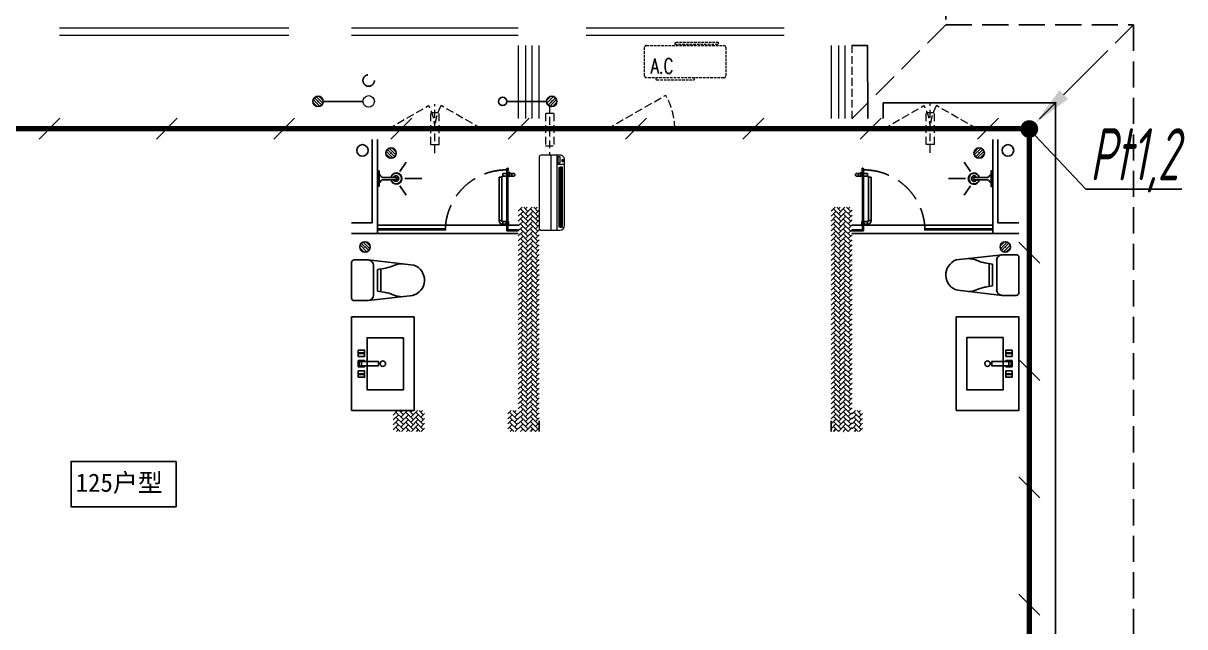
# Model space of a CAD drawing. Extents: x 3443499 to 7125205, y -1700016 to -264854.
# Drawn here: x 3648962 to 3660100, y -902343 to -896555 of the extents above; entities that cross this region are included whole.
import ezdxf
from ezdxf.enums import TextEntityAlignment as Align

# ---------------------------------------------------------------- set-up
doc = ezdxf.new("R2010")
doc.units = 0
doc.header["$LTSCALE"] = 1000
doc.header["$MEASUREMENT"] = 0
for name, pattern in [('CENTER2', [1.125, 0.75, -0.125, 0.125, -0.125]), ('DASH', [0.35, 0.25, -0.1]), ('HIDDEN', [0.375, 0.25, -0.125])]:
    doc.linetypes.add(name, pattern=pattern)
doc.layers.get('0').update_dxf_attribs({"linetype": 'CONTINUOUS'})
for name, color, linetype in [('!校对', 2, 'CONTINUOUS'), ('DIM-照明', 7, 'CONTINUOUS'), ('IP-bath&kitchen-JOHNSON', 4, 'CONTINUOUS'), ('LVTRY', 252, 'CONTINUOUS'), ('LWIRE', 4, 'CONTINUOUS'), ('P-bath&kitchen-JOHNSON', 4, 'CONTINUOUS'), ('SHTLN', 4, 'CONTINUOUS'), ('VPIPE-中水', 122, 'CONTINUOUS'), ('VPIPE-凝结', 150, 'CONTINUOUS'), ('VPIPE-雨水', 4, 'DASH'), ('WIRE-接地', 2, 'CONTINUOUS'), ('保温', 6, 'CONTINUOUS'), ('卫生间', 6, 'CONTINUOUS'), ('看线', 185, 'CONTINUOUS')]:
    doc.layers.add(name, color=color, linetype=linetype)
for name, color, linetype, lineweight in [('VPIPE-废水', 31, 'TG_F', 18), ('WINDOW', 146, 'CONTINUOUS', 20), ('平面-栏杆', 56, 'CONTINUOUS', 15), ('平面-看线', 252, 'CONTINUOUS', 15), ('平面-空调室内机', 176, 'CONTINUOUS', 9), ('平面-空调预留孔', 252, 'CONTINUOUS', 15)]:
    doc.layers.add(name, color=color, linetype=linetype, lineweight=lineweight)
doc.styles.add('_TCH_DIM', font='SIMPLEX', dxfattribs={"bigfont": 'GBCBIG'})
doc.styles.add('HZTXT', font='gbeitc.shx', dxfattribs={"width": 0.8, "height": 400, "bigfont": 'hztxt.shx'})
doc.styles.get("Standard").update_dxf_attribs({"font": 'gbenor.shx', "bigfont": 'gbcbig.shx'})
doc.styles.add('TG_LINETYPE', font='SIMPLEX', dxfattribs={"width": 0.8, "height": 3, "bigfont": 'HZTXT'})
doc.styles.add('黑体', font='simhei.ttf')
doc.linetypes.add('TG_F', pattern='A,2,-0.3,["F",TG_LINETYPE,S=0.1,R=0,X=-0.23,Y=-0.15],0', length=2.3)

# ---------------------------------------------------------------- blocks, each defined once
blk = doc.blocks.new('$TelecSys$00000008')
blk.add_line((0.4, 0.4), (-0.4, -0.4))
blk = doc.blocks.new('$TelecSys$00000078')
for p, q in [((1.15, 1.15), (0.55, 0.55)), ((0.104, 0.104), (0.104, 0.104)), ((-0.104, -0.104), (-0.104, -0.104))]:
    blk.add_line(p, q)
at = {"const_width": 0.142}
blk.add_lwpolyline([(-0.071, 0, 1), (0.071, 0, 1)], format="xyb", close=True, dxfattribs=at)
blk.add_solid([(0.62, 0.48), (0.48, 0.62), (0.1, 0.1)])
at = {"width": 0.8, "flags": 9}
blk.add_attdef('A', (0, 0), '', height=0.00002, dxfattribs=at)
blk = doc.blocks.new('rrrrrrrrrrrra')
at = {"color": 8}
for p, q in [((-112, 459), (-112, 324)), ((253, 484), (-87, 484)), ((278, 324), (278, 459)), ((-112, 324), (-64, -103)), ((-59, 271), (224, 271)), ((-21, 232), (-34, 154)), ((186, 232), (-21, 232)), ((186, 232), (199, 154)), ((278, 324), (228, -116)), ((191, 200), (-26, 200))]:
    blk.add_line(p, q, dxfattribs=at)
for centre, radius, start, end in [((-87, 459), 25, 90, 180), ((253, 459), 25, 0, 90), ((-59, 324), 53.3, 180, 270), ((224, 324), 53.3, 270, 0), ((-323, 210), 294, 333.5369, 351.4828), ((488, 210), 294, 188.5172, 206.4631), ((149, -3), 224, 158.5202, 180), ((16, -3), 224, 0, 21.4798), ((84, -64), 153, 195.0773, 340.1181)]:
    blk.add_arc(centre, radius, start, end, dxfattribs=at)
blk = doc.blocks.new('A$C1E0F638F')
for points in [[(500, 435), (500, 85), (0, 85), (0, 435)], [(270, 30), (230, 30), (230, 195), (270, 195)], [(120, 0), (180, 0), (180, 60), (120, 60)], [(147, 55), (153, 55), (153, 5), (147, 5)], [(230, 30), (270, 30), (270, 10), (230, 10)], [(380, 0), (320, 0), (320, 60), (380, 60)], [(353, 55), (347, 55), (347, 5), (353, 5)]]:
    blk.add_lwpolyline(points, close=True)
blk.add_lwpolyline([(270, 60), (280, 60), (280, 0), (220, 0), (220, 60), (230, 60)])
blk.add_circle((250, 236), 26)
blk = doc.blocks.new('$lvtry$00000171')
for p, q in [((-74, 11), (-11, 74)), ((-70, -27), (27, 70)), ((-53, -53), (53, 53)), ((-27, -70), (70, 27)), ((11, -74), (74, -11))]:
    blk.add_line(p, q)
blk.add_circle((0, 0), 75)
blk.add_point((0, 0))
blk = doc.blocks.new('A$C5DCB2F21')
at = {"layer": 'IP-bath&kitchen-JOHNSON', "color": 8}
for p, q in [((74, 0), (-74, 0)), ((-10, -174), (-10, -49)), ((11, -174), (11, -49)), ((-68, -213), (-158, -275)), ((68, -213), (158, -275)), ((0, -261), (0, -425))]:
    blk.add_line(p, q, dxfattribs=at)
blk.add_lwpolyline([(74, 0), (74, -16), (-74, -16), (-74, 0)], dxfattribs=at)
for points in [[(-26, -31, -0.364142), (-38, -16, -0.020495)], [(-10, -49, 0.214893), (-26, -31, 7.649644)], [(11, -49, -0.21439), (26, -31, -7.649644)], [(26, -31, 0.364142), (38, -16, 0.020495)]]:
    blk.add_lwpolyline(points, format="xyb", dxfattribs=at)
blk.add_arc((0, -174), 10.5, 180, 0, dxfattribs=at)
for centre, major_axis, ratio, start_param, end_param in [((0, -181), (53.6, 0), 0.987577, 1.76809, 7.656688), ((0, -179), (-51, 0), 0.990052, -1.36297, 4.504563), ((0, -178), (-26.8, 0), 0.994812, -1.167677, 4.309269), ((-12, -165), (0, 1.43), 0.85, -1.570796, 4.712389), ((-12, -189), (0, 1.43), 0.85, 4.712389, 10.995574), ((12, -165), (0, 1.43), 0.85, 4.712389, 10.995574), ((12, -189), (0, 1.43), 0.85, 4.712389, 10.995574)]:
    blk.add_ellipse(centre, major_axis=major_axis, ratio=ratio, start_param=start_param, end_param=end_param, dxfattribs=at)
blk = doc.blocks.new('GDGDRGDGRD')
blk.add_hatch(color=252).paths.add_polyline_path([(491782, 524769), (491781, 524772), (491773, 524768), (491774, 524766)])
at = {"color": 252}
for p, q in [((491771, 524768), (491783, 524773)), ((491772, 524768), (491772, 524768)), ((491772, 524768), (491774, 524765)), ((491783, 524761), (491772, 524761)), ((491783, 524760), (491772, 524760)), ((491772, 524752), (491774, 524751)), ((491774, 524751), (491772, 524751)), ((491773, 524760), (491773, 524740)), ((491774, 524765), (491783, 524769)), ((491778, 524771), (491778, 524732)), ((491783, 524752), (491781, 524752)), ((491781, 524752), (491783, 524752)), ((491782, 524772), (491783, 524773)), ((491782, 524772), (491783, 524769)), ((491783, 524760), (491783, 524739))]:
    blk.add_line(p, q, dxfattribs=at)
for centre, radius, start, end in [((491784, 524755), 13.5, 155.1524, 208.9779), ((491772, 524767), 1, 111.5266, 175.7652), ((491791, 524767), 20.5, 177.9915, 196.9003), ((491772, 524767), 0.5, 112.733, 178.0542), ((491791, 524767), 19.5, 177.4658, 196.2484), ((491786, 524755), 14.6, 161.8973, 193.7147), ((491781, 524753), 9.42, 188.0154, 204.2283), ((491772, 524749), 0.5, 208.9779, 24.2283), ((491772, 524754), 11.7, 335.4186, 349.5177), ((491783, 524749), 0.5, 155.4186, 330.1502), ((491783, 524772), 0.5, 340.7609, 112.533), ((491783, 524772), 1.17, 340.0401, 112.533), ((491804, 524765), 20.6, 160.0401, 190.8473), ((491807, 524764), 24, 160.7609, 187.0487), ((491772, 524755), 13.4, 330.1502, 25.0815), ((491771, 524755), 12.4, 343.9451, 21.3478)]:
    blk.add_arc(centre, radius, start, end, dxfattribs=at)
blk.add_open_spline([(491773, 524740), (491773, 524740), (491775, 524738), (491778, 524742), (491781, 524740), (491783, 524739)], degree=3, knots=[0, 0, 0, 0, 3.066329, 6.218313, 11.124135, 11.124135, 11.124135, 11.124135])
at = {"layer": 'IP-bath&kitchen-JOHNSON', "color": 252}
for p, q in [((490533, 524228), (491883, 524228)), ((490533, 524193), (491183, 524193)), ((490533, 524183), (491183, 524183)), ((491183, 524183), (491183, 524193)), ((491883, 524183), (491783, 524183)), ((491783, 524173), (491783, 524183)), ((491883, 524173), (491783, 524173)), ((490533, 524148), (491883, 524148))]:
    blk.add_line(p, q, dxfattribs=at)
for points in [[(490533, 525048), (490533, 524148), (490283, 524148)], [(490483, 525048), (490483, 524248), (490283, 524248)]]:
    blk.add_lwpolyline(points, dxfattribs=at)
at = {"layer": 'LVTRY', "color": 252}
blk.add_lwpolyline([(490883, 522448), (490283, 522448), (490283, 523348), (490883, 523348)], close=True, dxfattribs=at)
at = {"layer": 'P-bath&kitchen-JOHNSON', "color": 252}
for p, q in [((491735, 524723), (491735, 524697)), ((491767, 524723), (491735, 524723)), ((491772, 524735), (491779, 524735)), ((491772, 524706), (491772, 524735)), ((491775, 524735), (491778, 524733)), ((491775, 524716), (491775, 524735)), ((491775, 524725), (491775, 524706)), ((491778, 524718), (491778, 524733)), ((491778, 524718), (491778, 524708)), ((491779, 524735), (491781, 524734)), ((491779, 524733), (491779, 524735)), ((491781, 524733), (491781, 524734)), ((491789, 524723), (491843, 524723)), ((491794, 524735), (491797, 524735)), ((491794, 524735), (491794, 524706)), ((491797, 524735), (491799, 524733)), ((491797, 524735), (491797, 524718)), ((491797, 524706), (491797, 524723)), ((491799, 524708), (491799, 524733)), ((491820, 524697), (491820, 524723)), ((491699, 524687), (491699, 524271)), ((491699, 524687), (491725, 524687)), ((491725, 524687), (491725, 524271)), ((491767, 524697), (491735, 524697)), ((491772, 524706), (491779, 524706)), ((491775, 524706), (491778, 524708)), ((491779, 524708), (491779, 524706)), ((491779, 524706), (491781, 524707)), ((491781, 524708), (491781, 524707)), ((491789, 524697), (491843, 524697)), ((491794, 524706), (491797, 524706)), ((491797, 524706), (491799, 524708)), ((491699, 524271), (491725, 524271)), ((491735, 524235), (491735, 524261)), ((491735, 524261), (491767, 524261)), ((491735, 524235), (491767, 524235)), ((491769, 524263), (491767, 524261)), ((491767, 524261), (491767, 524235)), ((491769, 524233), (491767, 524235)), ((491769, 524263), (491769, 524233)), ((491772, 524263), (491769, 524263)), ((491772, 524233), (491769, 524233)), ((491772, 524263), (491772, 524233)), ((491784, 524263), (491786, 524263)), ((491784, 524233), (491784, 524263)), ((491784, 524233), (491786, 524233)), ((491786, 524233), (491786, 524263)), ((491786, 524263), (491788, 524261)), ((491788, 524235), (491788, 524261))]:
    blk.add_line(p, q, dxfattribs=at)
blk.add_lwpolyline([(491783, 524173), (491783, 524760), (491773, 524760), (491773, 524173)], close=True, dxfattribs=at)
at = {"layer": 'P-bath&kitchen-JOHNSON', "color": 252, "linetype": 'DASH'}
blk.add_arc((491769, 524171), 586, 89.7967, 179.3922, dxfattribs=at)
at = {"layer": 'P-bath&kitchen-JOHNSON', "color": 252}
blk.add_arc((491835, 524710), 15.3, 304.053, 55.9616, dxfattribs=at)
for centre, major_axis, start_param, end_param in [((491735, 524687), (0, 10.4), 0, 1.570796), ((491735, 524271), (0, 35.7), 1.570796, 3.141593), ((491735, 524271), (0, 10.4), 1.570796, 3.141593)]:
    blk.add_ellipse(centre, major_axis=major_axis, ratio=1, start_param=start_param, end_param=end_param, dxfattribs=at)
at = {"layer": 'IP-bath&kitchen-JOHNSON', "color": 252, "rotation": 90.008488524447}
blk.add_blockref('A$C5DCB2F21', (490533, 524673), dxfattribs=at)
at = {"layer": 'LVTRY', "color": 252, "xscale": -0.6666666667107826, "yscale": 0.6666666667107826}
for p in [(490663, 524918), (490413, 524018)]:
    blk.add_blockref('$lvtry$00000171', p, dxfattribs=at)
at = {"layer": 'LVTRY', "color": 252, "extrusion": (0, 0, -1), "xscale": -1, "zscale": -1, "rotation": 270}
blk.add_blockref('rrrrrrrrrrrra', (-490766, 523666), dxfattribs=at)
at = {"layer": 'LVTRY', "color": 252, "xscale": -1, "rotation": 270}
blk.add_blockref('A$C1E0F638F', (490347, 522649), dxfattribs=at)
blk = doc.blocks.new('135')
blk.add_hatch(color=256).paths.add_polyline_path([(5, 2), (4, -1), (-5, 2), (-4, 5)])
for p, q in [((-6, 19), (-3, 19)), ((-3, 19), (-6, 19)), ((-6, 3), (5, -2)), ((-6, 3), (-5, 3)), ((-5, 11), (-5, 31)), ((5, 11), (-5, 11)), ((5, 10), (-5, 10)), ((-5, 3), (-4, 6)), ((-4, 6), (5, 2)), ((0, 0), (0, 39)), ((6, 19), (3, 19)), ((3, 19), (6, 19)), ((4, -1), (5, 2)), ((5, 11), (5, 32)), ((4, -1), (6, -2))]:
    blk.add_line(p, q)
for centre, radius, start, end in [((6, 16), 13.5, 151.0147, 204.8403), ((13, 4), 20.5, 163.0924, 182.0012), ((-6, 4), 1, 184.2275, 248.4661), ((-5, 22), 0.5, 335.7643, 151.0147), ((4, 18), 9.42, 155.7643, 171.9773), ((9, 15), 14.6, 166.278, 198.0953), ((14, 4), 19.5, 163.7443, 182.5269), ((-5, 3), 0.5, 181.9385, 247.2597), ((5, 22), 0.5, 29.8425, 204.574), ((-6, 17), 11.7, 10.475, 24.574), ((-6, 15), 12.4, 338.6449, 16.0476), ((29, 7), 24, 172.9439, 199.2318), ((-6, 16), 13.4, 334.9111, 29.8425), ((26, 6), 20.6, 169.1454, 199.9526), ((6, -1), 1.17, 247.4597, 19.9526), ((6, -1), 0.5, 247.4597, 19.2318)]:
    blk.add_arc(centre, radius, start, end)
blk.add_open_spline([(-5, 31), (-4, 31), (-2, 33), (1, 29), (3, 31), (5, 32)], degree=3, knots=[0, 0, 0, 0, 3.066329, 6.218313, 11.124135, 11.124135, 11.124135, 11.124135])
blk = doc.blocks.new('FSFSFSFS')
at = {"color": 252}
for p, q in [((496253, 524926), (496295, 524968)), ((496256, 524900), (496321, 524965)), ((496267, 524883), (496338, 524954)), ((496284, 524872), (496349, 524937)), ((496309, 524869), (496352, 524911)), ((496503, 524026), (496545, 524068)), ((496506, 524000), (496571, 524065)), ((496517, 523983), (496588, 524054)), ((496534, 523972), (496599, 524037)), ((496559, 523969), (496602, 524011)), ((496523, 523893), (496083, 523843)), ((496470, 523557), (496470, 523840)), ((496523, 523893), (496657, 523893)), ((496682, 523868), (496682, 523528)), ((496431, 523802), (496352, 523815)), ((496399, 523807), (496399, 523590)), ((496431, 523802), (496431, 523595)), ((496523, 523503), (496095, 523552)), ((496431, 523595), (496352, 523582)), ((496657, 523503), (496523, 523503))]:
    blk.add_line(p, q, dxfattribs=at)
for points in [[(496182, 523148), (496532, 523148), (496532, 522649), (496182, 522649)], [(496617, 523029), (496617, 522969), (496557, 522969), (496557, 523029)], [(496562, 523002), (496562, 522996), (496612, 522996), (496612, 523002)], [(496587, 522919), (496587, 522879), (496422, 522879), (496422, 522919)], [(496617, 522769), (496617, 522829), (496557, 522829), (496557, 522769)], [(496587, 522879), (496587, 522919), (496607, 522919), (496607, 522879)], [(496562, 522796), (496562, 522802), (496612, 522802), (496612, 522796)]]:
    blk.add_lwpolyline(points, close=True, dxfattribs=at)
blk.add_lwpolyline([(496557, 522919), (496557, 522929), (496617, 522929), (496617, 522869), (496557, 522869), (496557, 522879)], dxfattribs=at)
blk.add_circle((496381, 522899), 26, dxfattribs=at)
for centre, radius, start, end in [((496135, 523700), 153, 109.8819, 254.9227), ((496195, 523632), 224, 68.5202, 90), ((496408, 524103), 294, 243.5369, 261.4828), ((496523, 523840), 53.3, 90, 180), ((496657, 523868), 25, 0, 90), ((496195, 523765), 224, 270, 291.4798), ((496408, 523293), 294, 98.5172, 116.4631), ((496523, 523557), 53.3, 180, 270), ((496657, 523528), 25, 270, 0)]:
    blk.add_arc(centre, radius, start, end, dxfattribs=at)
for centre, major_axis, start_param, end_param in [((496302, 524918), (35.4, 35.4), 5.497787, 11.780972), ((496552, 524018), (-35.4, 35.4), 3.926991, 10.210176)]:
    blk.add_ellipse(centre, major_axis=major_axis, ratio=1, start_param=start_param, end_param=end_param, dxfattribs=at)
for p in [(496302, 524918), (496552, 524018)]:
    blk.add_point(p, dxfattribs=at)
at = {"layer": 'IP-bath&kitchen-JOHNSON', "color": 252}
for p, q in [((496432, 525048), (496432, 524148)), ((496482, 525048), (496482, 524248)), ((496219, 524742), (496157, 524831)), ((496432, 524747), (496432, 524600)), ((496171, 524673), (496008, 524673)), ((496219, 524605), (496157, 524516)), ((496259, 524684), (496383, 524684)), ((496259, 524663), (496383, 524663)), ((496432, 524228), (495082, 524228)), ((495082, 524183), (495182, 524183)), ((495082, 524173), (495182, 524173)), ((495182, 524173), (495182, 524183)), ((496432, 524193), (495782, 524193)), ((495782, 524183), (495782, 524193)), ((496432, 524183), (495782, 524183)), ((496482, 524248), (496682, 524248)), ((496432, 524148), (495082, 524148)), ((496432, 524148), (496682, 524148))]:
    blk.add_line(p, q, dxfattribs=at)
for points in [[(496402, 524700, -0.364142), (496417, 524711, -0.020495)], [(496383, 524684, 0.21439), (496402, 524700, 7.649644)], [(496383, 524663, -0.214893), (496402, 524647, -7.649644)], [(496402, 524647, 0.364142), (496417, 524636, 0.020495)]]:
    blk.add_lwpolyline(points, format="xyb", dxfattribs=at)
blk.add_lwpolyline([(496432, 524747), (496417, 524747), (496417, 524600), (496432, 524600)], dxfattribs=at)
blk.add_arc((496259, 524674), 10.5, 89.9915, 269.9915, dxfattribs=at)
at = {"layer": 'IP-bath&kitchen-JOHNSON', "color": 252, "extrusion": (0, 0, -1)}
for centre, major_axis, ratio, start_param, end_param in [((496251, 524674), (0, 53.6), 0.987577, 1.76809, 7.656688), ((496254, 524674), (0, 51), 0.990052, 1.778622, 7.646156), ((496255, 524674), (0, 26.8), 0.994812, 1.973916, 7.450862), ((496243, 524686), (-1.43, 0), 0.85, 4.712389, 10.995574), ((496243, 524661), (-1.43, 0), 0.85, 4.712389, 10.995574), ((496268, 524686), (-1.43, 0), 0.85, 4.712389, 10.995574), ((496268, 524661), (-1.43, 0), 0.85, 4.712389, 10.995574)]:
    blk.add_ellipse(centre, major_axis=major_axis, ratio=ratio, start_param=start_param, end_param=end_param, dxfattribs=at)
at = {"layer": 'LVTRY', "color": 252}
for p, q in [((495176, 524723), (495121, 524723)), ((495145, 524697), (495145, 524723)), ((495168, 524735), (495166, 524733)), ((495166, 524708), (495166, 524733)), ((495171, 524735), (495168, 524735)), ((495168, 524735), (495168, 524718)), ((495168, 524706), (495168, 524723)), ((495171, 524735), (495171, 524706)), ((495186, 524735), (495184, 524734)), ((495184, 524733), (495184, 524734)), ((495192, 524735), (495186, 524735)), ((495186, 524733), (495186, 524735)), ((495190, 524735), (495187, 524733)), ((495187, 524718), (495187, 524733)), ((495187, 524718), (495187, 524708)), ((495190, 524716), (495190, 524735)), ((495190, 524725), (495190, 524706)), ((495192, 524706), (495192, 524735)), ((495198, 524723), (495230, 524723)), ((495230, 524723), (495230, 524697)), ((495176, 524697), (495121, 524697)), ((495168, 524706), (495166, 524708)), ((495171, 524706), (495168, 524706)), ((495184, 524708), (495184, 524707)), ((495186, 524706), (495184, 524707)), ((495186, 524708), (495186, 524706)), ((495192, 524706), (495186, 524706)), ((495190, 524706), (495187, 524708)), ((495198, 524697), (495230, 524697)), ((495240, 524687), (495240, 524271)), ((495265, 524687), (495240, 524687)), ((495265, 524687), (495265, 524271)), ((495265, 524271), (495240, 524271)), ((495179, 524263), (495177, 524261)), ((495177, 524235), (495177, 524261)), ((495179, 524233), (495179, 524263)), ((495181, 524263), (495179, 524263)), ((495181, 524233), (495179, 524233)), ((495181, 524233), (495181, 524263)), ((495193, 524263), (495196, 524263)), ((495193, 524263), (495193, 524233)), ((495193, 524233), (495196, 524233)), ((495196, 524263), (495196, 524233)), ((495196, 524263), (495198, 524261)), ((495196, 524233), (495198, 524235)), ((495198, 524261), (495198, 524235)), ((495230, 524261), (495198, 524261)), ((495230, 524235), (495198, 524235)), ((495230, 524235), (495230, 524261)), ((496682, 523348), (496082, 523348)), ((496082, 523348), (496082, 522448)), ((496682, 522448), (496682, 523348)), ((496082, 522448), (496682, 522448))]:
    blk.add_line(p, q, dxfattribs=at)
blk.add_lwpolyline([(495182, 524173), (495182, 524760), (495192, 524760), (495192, 524173)], close=True, dxfattribs=at)
blk.add_arc((495130, 524710), 15.3, 124.0384, 235.947, dxfattribs=at)
at = {"layer": 'LVTRY', "color": 252, "extrusion": (0, 0, -1)}
for centre, major_axis, start_param, end_param in [((495230, 524687), (7.33, 7.33), -0.78527, 0.785526), ((495230, 524271), (7.33, 7.33), 0.785526, 2.356322), ((495230, 524271), (-25.3, 25.3), 2.356322, 3.927118)]:
    blk.add_ellipse(centre, major_axis=major_axis, ratio=1, start_param=start_param, end_param=end_param, dxfattribs=at)
at = {"layer": 'P-bath&kitchen-JOHNSON', "color": 252, "linetype": 'DASH'}
blk.add_arc((495196, 524171), 586, 0.6078, 90.2033, dxfattribs=at)
at = {"layer": 'LVTRY', "color": 252, "rotation": 180.0073149038002}
blk.add_blockref('135', (495187, 524771), dxfattribs=at)
blk = doc.blocks.new('A$C001338C2')
at = {"color": 8}
for p, q in [((845, 304), (55, 304)), ((109, 215), (109, 304)), ((0, 249), (0, 22)), ((900, 22), (900, 249)), ((22, 0), (878, 0))]:
    blk.add_line(p, q, dxfattribs=at)
at = {"color": 8, "lineweight": 5}
for p, q in [((865, 279), (144, 279)), ((144, 279), (144, 266)), ((387, 279), (144, 279)), ((144, 279), (144, 253)), ((387, 240), (387, 279)), ((865, 279), (622, 279)), ((622, 279), (622, 240)), ((865, 253), (865, 279)), ((900, 215), (0, 215)), ((900, 143), (0, 143)), ((144, 266), (865, 266)), ((144, 240), (144, 253)), ((144, 253), (865, 253)), ((865, 240), (144, 240)), ((622, 240), (387, 240)), ((865, 266), (865, 240))]:
    blk.add_line(p, q, dxfattribs=at)
at = {"color": 8}
for points in [[(73, 275), (57, 275, -0.414214), (51, 281), (51, 283, -0.414214), (57, 289), (73, 289, -0.414214), (79, 283), (79, 281, -0.414214)], [(89, 226), (22, 226, -0.414214), (17, 232), (17, 243, -0.414214), (22, 249), (89, 249, -0.414214), (95, 243), (95, 232, -0.414214)]]:
    blk.add_lwpolyline(points, format="xyb", close=True, dxfattribs=at)
for centre, radius, start, end in [((55, 249), 55, 90, 180), ((845, 249), 55, 360, 90), ((22, 22), 22, 180, 270), ((878, 22), 22, 270, 360)]:
    blk.add_arc(centre, radius, start, end, dxfattribs=at)
blk = doc.blocks.new('dongkong')
at = {"layer": '平面-空调预留孔', "color": 8, "linetype": 'HIDDEN', "ltscale": 0.3}
for p, q in [((-603796, 210900), (-603796, 210431)), ((-603836, 210821), (-603836, 210511)), ((-603836, 210821), (-603756, 210821)), ((-603756, 210821), (-603756, 210511))]:
    blk.add_line(p, q, dxfattribs=at)
blk.add_lwpolyline([(-603756, 210511), (-603836, 210511)], dxfattribs=at)
blk = doc.blocks.new('A$C263B1184')
at = {"layer": '保温', "linetype": 'ByBlock', "ltscale": 10}
h = blk.add_hatch(dxfattribs=at)
h.set_pattern_fill('AR-HBONE', color=251, scale=55)
h.set_pattern_definition([(45, (-1020960.394, -343310.663), (0, 47.4157523), [100.584, -33.528]), (135, (-1020936.686, -343286.955), (3e-15, 47.4157523), [100.584, -33.528])])
h.paths.add_polyline_path([(-11700, 6200), (-11700, 8350), (-11900, 8350), (-11900, 6200)])
h = blk.add_hatch(dxfattribs=at)
h.set_pattern_fill('AR-HBONE', color=251, scale=55)
h.set_pattern_definition([(45, (-1017960.394, -343310.663), (0, 47.4157523), [100.584, -33.528]), (135, (-1017936.686, -343286.955), (3e-15, 47.4157523), [100.584, -33.528])])
h.paths.add_polyline_path([(-8700, 6200), (-8700, 8350), (-8900, 8350), (-8900, 6200)])
h = blk.add_hatch(dxfattribs=at)
h.set_pattern_fill('AR-HBONE', color=251, scale=55)
h.set_pattern_definition([(45, (-1021060.394, -345260.66), (0, 47.4157523), [100.584, -33.528]), (135, (-1021036.686, -345236.954), (3e-15, 47.4157523), [100.584, -33.528])])
h.paths.add_polyline_path([(-11900, 6200), (-11900, 6400), (-12000, 6400), (-12000, 6200)])
h = blk.add_hatch(dxfattribs=at)
h.set_pattern_fill('AR-HBONE', color=251, scale=55)
h.set_pattern_definition([(45, (-1017760.394, -345260.66), (0, 47.4157523), [100.584, -33.528]), (135, (-1017736.686, -345236.954), (3e-15, 47.4157523), [100.584, -33.528])])
h.paths.add_polyline_path([(-8600, 6200), (-8600, 6400), (-8700, 6400), (-8700, 6200)])
h = blk.add_hatch(dxfattribs=at)
h.set_pattern_fill('AR-HBONE', color=251, scale=55)
h.set_pattern_definition([(45, (-1016860.394, -345260.66), (0, 47.4157523), [100.584, -33.528]), (135, (-1016836.686, -345236.954), (3e-15, 47.4157523), [100.584, -33.528])])
h.paths.add_polyline_path([(-7500, 6200), (-7500, 6400), (-7800, 6400), (-7800, 6200)])
at = {"layer": '保温', "color": 251, "linetype": 'ByBlock', "ltscale": 10}
for p, q in [((-11700, 6300), (-11700, 6200)), ((-8900, 6300), (-8900, 6200))]:
    blk.add_line(p, q, dxfattribs=at)
blk = doc.blocks.new('HFGHFHF')
at = {"layer": '卫生间', "color": 252, "linetype": 'DASH'}
for p, q in [((271117, 683357), (272017, 682457)), ((272917, 683357), (273817, 682457))]:
    blk.add_line(p, q, dxfattribs=at)
blk.add_lwpolyline([(282617, 689157), (280917, 689157), (280917, 684657), (280917, 684657), (280917, 684357), (272917, 684357), (272917, 683357), (271117, 683357), (271117, 673357), (273767, 673357), (273767, 672157), (297867, 672157), (297867, 673357), (299517, 673357)], dxfattribs=at)
blk = doc.blocks.new('rtyryrtyeeretee')
at = {"layer": '平面-空调预留孔', "color": 252, "linetype": 'DASH', "ltscale": 0.1}
for p, q in [((669749, 343882), (669749, 343872)), ((669759, 343862), (670112, 343862)), ((670122, 343872), (670122, 343882))]:
    blk.add_line(p, q, dxfattribs=at)
blk.add_lwpolyline([(670402, 343882), (669662, 343882, -0.414214), (669642, 343902), (669642, 344172, -0.414214), (669662, 344192), (670402, 344192, -0.414214), (670422, 344172), (670422, 343902, -0.414214)], format="xyb", close=True, dxfattribs=at)
blk.add_lwpolyline([(670353, 344221), (669933, 344221), (669933, 344206), (670353, 344206)], close=True, dxfattribs=at)
for centre, start, end in [((669759, 343872), 180, 270), ((670112, 343872), 270, 0)]:
    blk.add_arc(centre, 10, start, end, dxfattribs=at)
at = {"layer": '平面-空调预留孔', "color": 252, "linetype": 'DASH', "ltscale": 0.1, "style": '_TCH_DIM', "width": 0.705882}
blk.add_text('A.C', height=146.9, dxfattribs=at).set_placement((669701, 343922))
blk = doc.blocks.new('A$C74FB3979')
at = {"color": 252}
blk.add_lwpolyline([(46618, 5770), (45612, 5770), (45612, 5334), (46618, 5334)], close=True, dxfattribs=at)
at = {"layer": 'VPIPE-中水', "color": 252, "linetype": 'Continuous'}
for centre in [(48405, 8752), (54595, 8752)]:
    blk.add_circle(centre, 55, dxfattribs=at)
at = {"layer": 'VPIPE-凝结', "color": 252, "ltscale": 0.1}
for p, q in [((48410, 9222), (48030, 9222)), ((49790, 9222), (50170, 9222))]:
    blk.add_line(p, q, dxfattribs=at)
at = {"layer": 'VPIPE-凝结', "color": 252}
blk.add_circle((49750, 9222), 40, dxfattribs=at)
at = {"layer": 'VPIPE-废水', "color": 252}
blk.add_circle((48465, 9222), 55, dxfattribs=at)
at = {"layer": 'VPIPE-雨水', "color": 252}
blk.add_circle((48465, 9422), 55, dxfattribs=at)
at = {"layer": 'WINDOW', "color": 252, "linetype": 'DASH', "ltscale": 0.3}
for points in [[(50750, 8957), (51313, 9281, -0.131485), (51400, 8957)], [(48650, 8957), (49040, 9182, -0.131605), (49100, 8957)], [(49550, 8957), (49160, 9182, 0.131605), (49100, 8957)], [(53400, 8957), (53790, 9182, -0.131605), (53850, 8957)], [(54300, 8957), (53910, 9182, 0.131605), (53850, 8957)]]:
    blk.add_lwpolyline(points, format="xyb", dxfattribs=at)
at = {"layer": '平面-栏杆', "color": 252}
for points in [[(45500, 9927), (47700, 9927)], [(48300, 9927), (49900, 9927)], [(50550, 9927), (52450, 9927)], [(49970, 9757), (49970, 9057)], [(50030, 9757), (50030, 9057)], [(52970, 9757), (52970, 9057)], [(53030, 9757), (53030, 9057)]]:
    blk.add_lwpolyline(points, dxfattribs=at)
at = {"layer": '平面-看线', "color": 252}
blk.add_line((50100, 9057), (50100, 9757), dxfattribs=at)
at = {"layer": '平面-看线', "color": 252, "linetype": 'DASH', "ltscale": 0.3}
blk.add_line((53100, 9057), (53100, 9757), dxfattribs=at)
at = {"layer": '平面-看线', "color": 252}
for points in [[(45500, 9857), (47700, 9857)], [(48300, 9857), (49900, 9857)], [(50550, 9857), (52450, 9857)], [(49900, 9757), (49900, 9057)], [(52900, 9757), (52900, 9057)]]:
    blk.add_lwpolyline(points, dxfattribs=at)
at = {"layer": '看线', "color": 252, "ltscale": 0.5}
blk.add_lwpolyline([(53250, 9057), (53249, 9757), (53099, 9757)], dxfattribs=at)
at = {"layer": '看线', "color": 252}
blk.add_lwpolyline([(52500, 857), (52500, 707), (55050, 707), (55050, 9207), (53400, 9207), (53400, 9057)], dxfattribs=at)
at = {"color": 252, "xscale": -1}
for name, p in [('HFGHFHF', (326916, -673401)), ('A$C263B1184', (41200, -143)), ('FSFSFSFS', (544982, -516192)), ('GDGDRGDGRD', (544982, -516192))]:
    blk.add_blockref(name, p, dxfattribs=at)
at = {"color": 252}
blk.add_blockref('rtyryrtyeeretee', (-618532, -334434), dxfattribs=at)
at = {"layer": 'LVTRY', "color": 252, "yscale": 0.6666666667107825}
for p, xscale, rotation in [((47980, 9222), 0.6666666667107825, 269.9999999939778), ((50220, 9222), -0.6666666667107825, 90.00000000602213)]:
    blk.add_blockref('$lvtry$00000171', p, dxfattribs=dict(at, xscale=xscale, rotation=rotation))
at = {"layer": '平面-空调室内机', "color": 252, "ltscale": 0.3, "rotation": 180}
for p in [(-554696, 219627), (-549946, 219628)]:
    blk.add_blockref('dongkong', p, dxfattribs=at)
at = {"layer": '平面-空调室内机', "color": 252, "ltscale": 0.3, "xscale": -1}
blk.add_blockref('dongkong', (-553596, -201714), dxfattribs=at)
at = {"layer": '平面-空调预留孔', "color": 252, "xscale": 0.8000000000465648, "yscale": 0.8000000000465648, "zscale": 0.8000000000465648, "rotation": 270.0000002334302}
blk.add_blockref('A$C001338C2', (50100, 8707), dxfattribs=at)
at = {"color": 252, "style": '黑体'}
blk.add_text('125户型', height=175, dxfattribs=at).set_placement((45655, 5478))

msp = doc.modelspace()

# ---------------------------------------------------------------- linework, layer by layer
at = {"layer": 'DIM-照明', "color": 7, "ltscale": 0.8}
for p, q in [((3658609.1, -897570.1), (3659149.9, -898144.9)), ((3659149.9, -898144.9), (3660073.2, -898144.9))]:
    msp.add_line(p, q, dxfattribs=at)
at = {"layer": 'WIRE-接地', "color": 2, "linetype": 'CENTER2', "const_width": 50}
msp.add_lwpolyline([(3648809.5, -906772.6), (3655106.8, -906772.6), (3655106.8, -904970.8), (3655912.7, -904970.8), (3655912.7, -905571.8), (3658608.6, -905571.8), (3658608.6, -897565.5), (3648818.1, -897565.5)], dxfattribs=at)

# ---------------------------------------------------------------- block references
at = {"layer": '!校对'}
msp.add_blockref('A$C74FB3979', (3603809.3, -906526.7), dxfattribs=at)
at = {"layer": 'LWIRE', "color": 2, "xscale": 600, "yscale": 600, "zscale": 600}
msp.add_blockref('$TelecSys$00000078', (3658609.1, -897570.1), dxfattribs=at)
at = {"layer": 'SHTLN', "color": 2, "xscale": 250, "yscale": 250, "zscale": 250}
for p, rotation in [((3649213.4, -897565.5), 180), ((3650338.4, -897565.5), 180), ((3651463.4, -897565.5), 180), ((3652588.4, -897565.5), 180), ((3653713.4, -897565.5), 180), ((3654838.4, -897565.5), 180), ((3655963.4, -897565.5), 180), ((3657088.4, -897565.5), 180), ((3658213.4, -897565.5), 180), ((3658608.6, -898756.2), 90), ((3658608.6, -899881.2), 90), ((3658608.6, -901006.2), 90), ((3658608.6, -902131.2), 90)]:
    msp.add_blockref('$TelecSys$00000008', p, dxfattribs=dict(at, rotation=rotation))

# ---------------------------------------------------------------- texts
at = {"layer": 'DIM-照明', "color": 7, "ltscale": 0.8, "style": 'HZTXT', "width": 0.7}
msp.add_text('Pt1,2', height=500, dxfattribs=at).set_placement((3659617, -897869.9), align=Align.MIDDLE)

doc.saveas('drawing.dxf')
